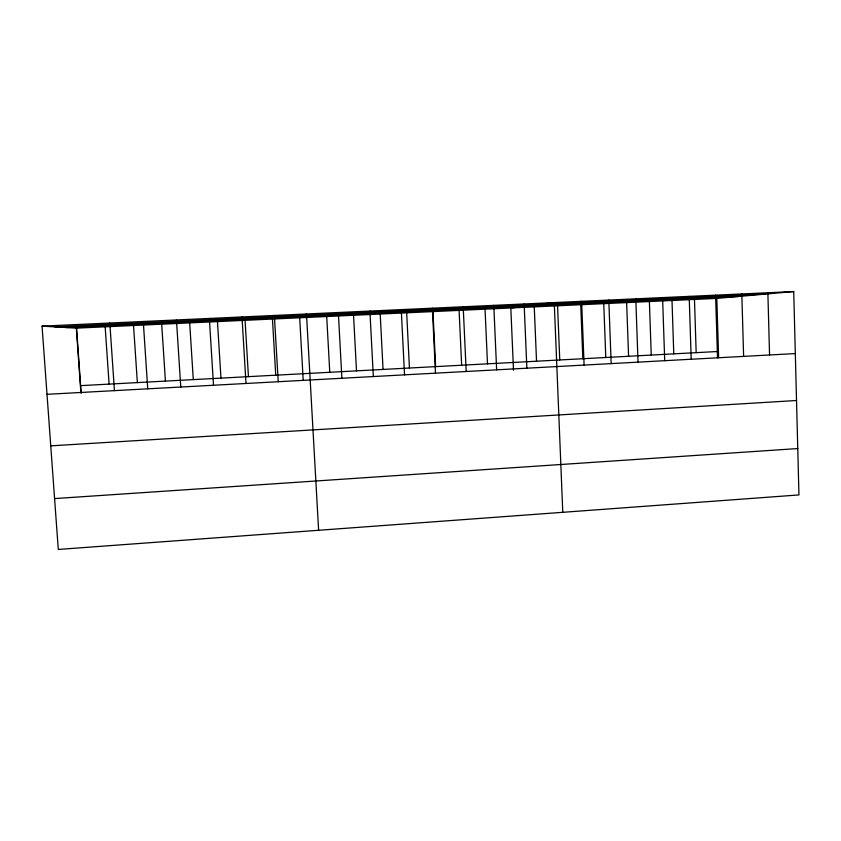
<?xml version="1.0" encoding="UTF-8"?>
<svg xmlns="http://www.w3.org/2000/svg" width="841" height="841" viewBox="0 0 841 841"><rect width="100%" height="100%" fill="white"/><g stroke="black" fill="none" stroke-linecap="round" stroke-linejoin="round"><path stroke-width="1.26" d="M42.05 326.14L76.584 328.148L716.816 298.408L793.725 291.554L798.95 494.929L58.281 549.446L42.05 326.14L793.725 291.554M54.581 498.587L797.762 448.558M50.744 445.846L796.522 400.505M80.641 385.641L718.435 351.464M47.001 394.313L795.323 353.577M54.781 326.876L765.625 294.056M66.45 327.559L739.617 296.368M76.584 328.148L81.178 393.336M76.068 324.573L80.862 392.463M105.157 326.823L109.099 384.116M109.814 323.018L114.439 390.634M143.264 321.483L147.732 388.826M133.53 325.499L137.356 382.602M176.452 319.948L180.762 387.028M161.703 324.195L165.414 381.099M209.356 318.434L213.509 385.241M189.688 322.891L193.283 379.606M217.472 321.598L220.962 378.124M245.067 320.316L248.442 376.652M241.998 316.931L246.003 383.475M274.366 315.449L278.224 381.719M272.463 319.044L275.732 375.191M318.613 530.282L306.481 313.966L299.68 317.782L303.191 379.974M338.324 312.505L341.888 378.261M326.707 316.531L329.767 372.3M369.914 311.054L373.33 376.547M353.546 315.28L356.5 370.86M380.206 314.04L383.054 369.441M406.676 312.81L409.43 368.022M401.262 309.604L404.532 374.855M432.978 311.59L435.627 366.623M432.348 308.174L435.48 373.162M463.191 306.755L466.187 371.491M459.091 310.371L461.646 365.225M493.783 305.346L496.642 369.84M485.036 309.173L487.496 363.848M534.256 306.881L536.537 361.22M524.132 303.958L526.865 368.19M513.504 370.208L510.813 307.974L554.251 302.571L562.776 512.316M557.562 305.798L559.759 359.969M581.625 301.309L584.106 365.078M580.732 304.726L582.834 358.739M608.8 300.058L611.165 363.606M603.754 303.654L605.783 357.509M635.785 298.818L638.035 362.145M626.64 302.592L628.584 356.279M662.571 297.588L664.716 360.684M649.389 301.53L651.249 355.07M694.477 299.438L696.169 352.663M689.178 296.358L691.207 359.244M672.001 300.489L673.778 353.861M716.816 298.408L718.624 357.751M715.586 295.149L717.51 357.814M741.815 293.94L743.623 356.395M767.865 292.742L769.557 354.986"/></g></svg>
